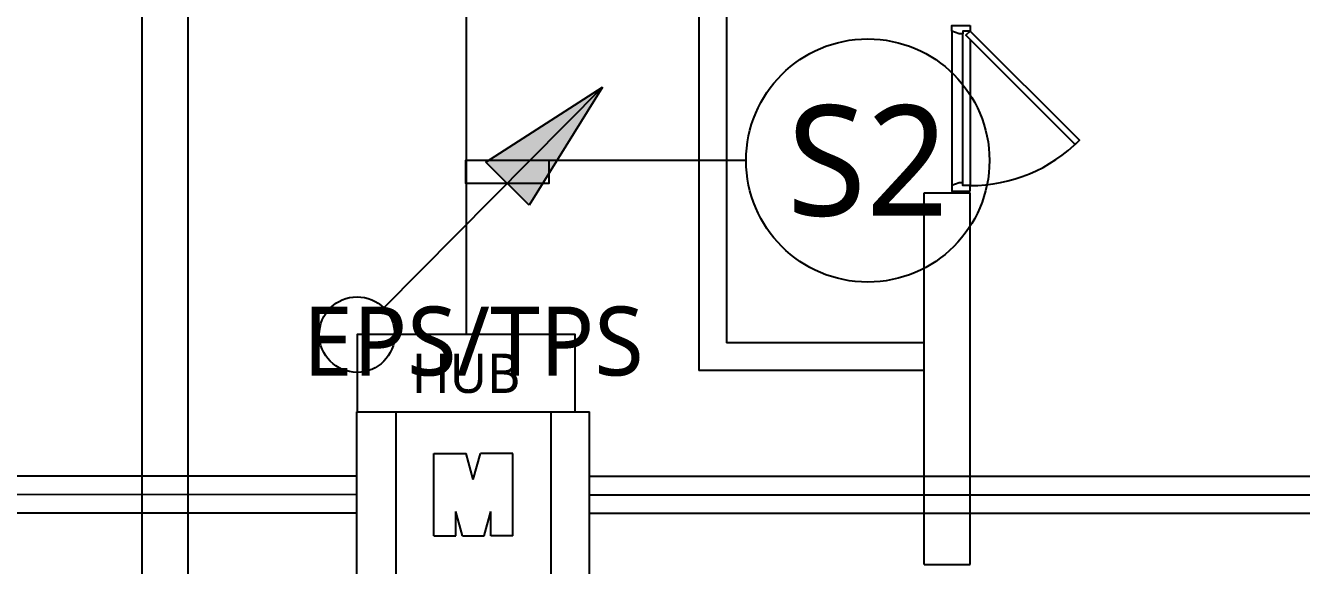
# Model space of a CAD drawing. Header units: millimetres. Extents: x -38475 to 94728, y -31127 to 90245.
# Drawn here: x 66542 to 73475, y 16560 to 19495 of the extents above; entities that cross this region are included whole.
import ezdxf
from ezdxf.enums import TextEntityAlignment as Align

# ---------------------------------------------------------------- set-up
doc = ezdxf.new("R2010")
doc.units = ezdxf.units.MM
for name, color, linetype in [('DR LINE', 4, 'Continuous'), ('DR SYM', 6, 'Continuous'), ('e-plan', 9, 'Continuous'), ('레이스웨이', 3, 'Continuous'), ('유도배선', 6, 'Continuous')]:
    doc.layers.add(name, color=color, linetype=linetype)
doc.styles.add('1', font='malgun_0.ttf')
doc.styles.add('xr_plan$0$USUN', font='malgun_0.ttf')

# ---------------------------------------------------------------- blocks, each defined once
blk = doc.blocks.new('xr_plan$0$Dor_900_45')
at = {"layer": 'e-plan'}
for p, q in [((855, 10), (45, 10)), ((75.7, 50), (870, 50)), ((30, -50), (870, -50))]:
    blk.add_line(p, q, dxfattribs=at)
for points in [[(30, 50), (52.9, 27.1), (646.8, 621.1), (624, 644), (30, 50)], [(0, 50), (30, 50), (30, 10), (45, 10), (45, -10), (30, -50), (0, -50), (0, 50)], [(900, 50), (870, 50), (870, 10), (855, 10), (855, -10), (870, -50), (900, -50), (900, 50)]]:
    blk.add_lwpolyline(points, dxfattribs=at)
blk.add_arc((30, 50), 840, 0, 45, dxfattribs=at)
blk = doc.blocks.new('Xref-지하2층')
at = {"layer": 'e-plan', "linetype": 'Continuous'}
for p, q in [((70700, 27300), (70700, 35450)), ((70950, 28100), (70950, 31900)), ((73725, 31900), (73725, 29525)), ((73875, 31900), (73875, 29675)), ((74950, 28470), (74950, 30490)), ((74950, 30490), (75200, 30490)), ((75200, 28470), (75200, 30490)), ((74950, 29675), (73875, 29675)), ((74950, 29525), (73725, 29525)), ((74950, 28470), (75200, 28470))]:
    blk.add_line(p, q, dxfattribs=at)
at = {"layer": 'e-plan', "linetype": 'Continuous', "rotation": 270}
blk.add_blockref('xr_plan$0$Dor_900_45', (75150, 31400), dxfattribs=at)
at = {"layer": 'e-plan', "style": 'xr_plan$0$USUN'}
blk.add_text('EPS/TPS', height=375, dxfattribs=at).set_placement((72500, 29685.1), align=Align.MIDDLE_CENTER)
blk = doc.blocks.new('A$C61602750')
at = {"layer": 'e-plan'}
blk.add_blockref('Xref-지하2층', (-3525, -11905), dxfattribs=at)
blk = doc.blocks.new('Module Controller')
at = {"layer": 'DR SYM'}
for p, q in [((0, 199.9), (280.8, 199.9)), ((0, 0), (0, 199.9)), ((46.8, 199.9), (46.8, 0)), ((234.1, 199.9), (234.1, 0)), ((280.9, 0), (280.9, 199.9)), ((92.6, 50.2), (92.6, 149.7)), ((92.6, 149.7), (131.8, 149.7)), ((140.4, 118.4), (131.8, 149.7)), ((140.4, 118.4), (149, 149.7)), ((188.3, 149.7), (149, 149.7)), ((188.3, 50.2), (188.3, 149.7)), ((119.2, 50.2), (119.2, 79.8)), ((127.4, 50.2), (119.2, 79.8)), ((153.4, 50.2), (161.6, 79.8)), ((161.6, 50.2), (161.6, 79.8)), ((92.6, 50.2), (119.2, 50.2)), ((127.4, 50.2), (153.4, 50.2)), ((188.3, 50.2), (161.6, 50.2)), ((0, 0), (280.8, 0)), ((280.8, 0), (0, 0))]:
    blk.add_line(p, q, dxfattribs=at)
blk = doc.blocks.new('*U14')
at = {"layer": 'DR LINE', "color": 3}
for p, q in [((96.7, 96.7), (889.5, 896.7)), ((467, 624.8), (889.5, 896.7)), ((889.5, 896.7), (624.2, 469.4)), ((624.2, 469.4), (467, 624.8))]:
    blk.add_line(p, q, dxfattribs=at)
blk.add_circle((0, 0), 136.7, dxfattribs=at)
blk.add_solid([(889.5, 896.7), (467, 624.8), (624.2, 469.4)], dxfattribs=at)

msp = doc.modelspace()

# ---------------------------------------------------------------- linework, layer by layer
at = {"layer": 'DR LINE', "linetype": 'Continuous', "ltscale": 2}
msp.add_lwpolyline([(70457.4, 18761.3), (68932.8, 18761.3), (68932.8, 18637.5), (69386.5, 18637.5), (69386.5, 18761.3)], dxfattribs=at)
msp.add_circle((71118.4, 18761.3), 661, dxfattribs=at)
at = {"layer": 'DR SYM'}
msp.add_lwpolyline([(68343.2, 17394.6), (69528.1, 17394.6), (69528.1, 17814.9), (68343.2, 17814.9)], close=True, dxfattribs=at)
at = {"layer": '레이스웨이'}
for points in [[(69607, 17044.9), (88575, 17044.9), (88575, 46895)], [(69607, 16844.9), (88775, 16844.9), (88775, 46895)], [(68343.2, 16844.9), (46425, 16845), (46425, 22995)], [(68343.2, 17044.9), (46625, 17045), (46625, 22995)]]:
    msp.add_lwpolyline(points, dxfattribs=at)
at = {"layer": '유도배선'}
for points in [[(69607, 16944.9), (88675, 16944.9), (88675, 46895)], [(68343.2, 16944.9), (46525, 16945), (46525, 22995)], [(68358.9, 19823.4), (68935.6, 19823.4), (68935.6, 17814.9)]]:
    msp.add_lwpolyline(points, dxfattribs=at)

# ---------------------------------------------------------------- block references
at = {"layer": 'DR LINE', "xscale": 1.5, "yscale": 1.5, "zscale": 1.5}
msp.add_blockref('*U14', (68343.2, 17814.9), dxfattribs=at)
at = {"layer": 'DR SYM', "xscale": 4.5, "yscale": 4.5, "zscale": 4.5}
msp.add_blockref('Module Controller', (68343.1, 16495.1), dxfattribs=at)
at = {"layer": 'e-plan'}
msp.add_blockref('A$C61602750', (0, 0), dxfattribs=at)

# ---------------------------------------------------------------- texts
at = {"layer": 'DR LINE', "linetype": 'Continuous', "ltscale": 2, "style": '1'}
msp.add_text('S2', height=600, dxfattribs=at).set_placement((71118.4, 18761.3), align=Align.MIDDLE_CENTER)
at = {"layer": 'DR SYM', "style": '1'}
msp.add_text('HUB', height=213.95, dxfattribs=at).set_placement((68935.6, 17604.8), align=Align.MIDDLE_CENTER)

doc.saveas('drawing.dxf')
